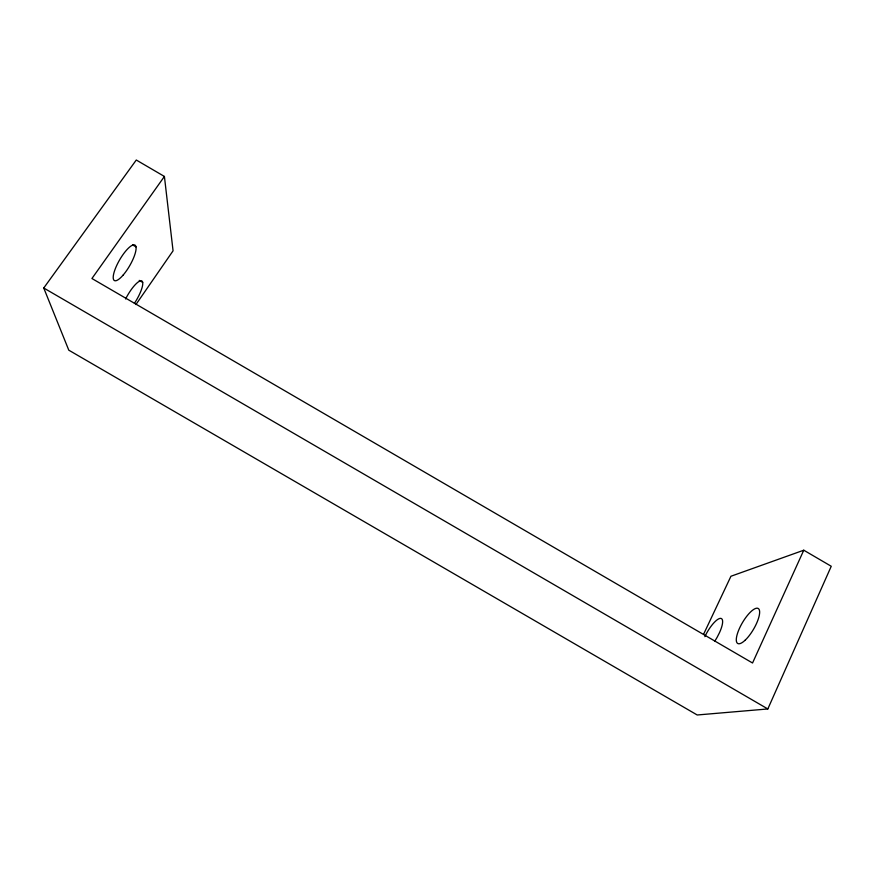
<?xml version="1.0" encoding="UTF-8"?>
<svg xmlns="http://www.w3.org/2000/svg" width="875" height="875" viewBox="0 0 875 875"><rect width="100%" height="100%" fill="white"/><g stroke="black" fill="none" stroke-linecap="round" stroke-linejoin="round"><path stroke-width="1.31" d="M135.931 304.533L173.064 250.819L164.412 176.455L136.281 160.016L43.75 288.006L68.786 350.175L697.211 714.984L767.823 708.958L831.25 566.267L803.775 550.211L730.942 576.253L703.587 634.266M803.775 550.211L752.544 662.998L91.93 278.512L164.412 176.455M704.856 636.661L706.825 632.8A18.867 5.589 -60 0 1 720.486 618.352A18.867 5.589 -60 0 1 719.502 632.636L717.27 637.033A18.867 5.589 -60 0 1 714.667 641.288M43.75 288.006L767.823 708.958M132.584 244.88L135.986 246.87M139.234 280.394L142.691 282.406M125.606 298.977A19.064 5.031 -59.6 0 1 141.761 280.919A19.064 5.031 -59.6 0 1 134.422 303.319M123.222 274.98A20.497 5.819 -59.9 0 0 135.198 245.263A20.497 5.819 -59.9 0 0 115.533 268.177A20.497 5.819 -59.9 0 0 123.222 274.98M745.303 640.052A20.278 6.453 -59.6 0 0 759.15 609.514A20.278 6.453 -59.6 0 0 739.473 628.348A20.278 6.453 -59.6 0 0 745.303 640.052"/></g></svg>
